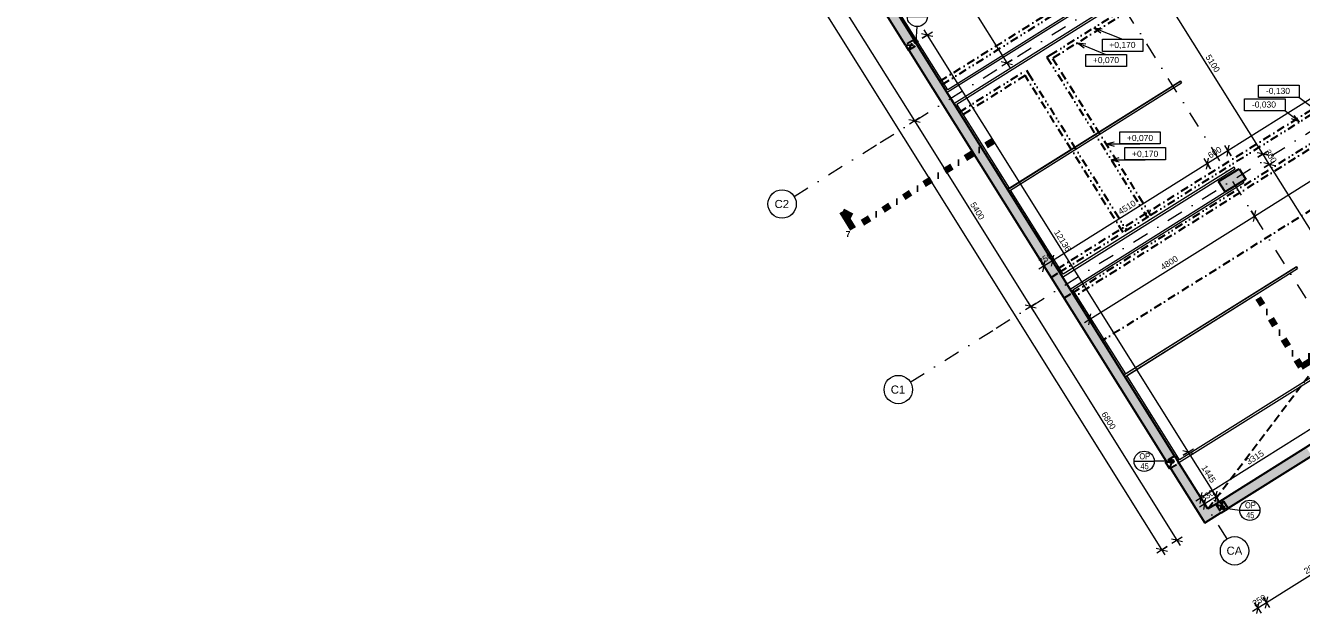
# Model space of a CAD drawing. Header units: millimetres. Extents: x -45523 to 44975, y -3459 to 74573.
# Drawn here: x -42666 to -11187, y 8775 to 23273 of the extents above; entities that cross this region are included whole.
import ezdxf

# ---------------------------------------------------------------- set-up
doc = ezdxf.new("R2010")
doc.units = ezdxf.units.MM
for name, pattern in [('HA_Dash_3mm-S1mm', [300, 200, -100]), ('HA_DashDot_10mm-S3mm', [1000, 400, -300, 0, -300]), ('HA_DashDot_4mm-S1mm', [400, 200, -100, 0, -100]), ('HA_DashDot_6mm-S2mm', [600, 200, -200, 0, -200]), ('HA_DashDotDot_5mm-S1mm', [500, 200, -100, 0, -100, 0, -100])]:
    doc.linetypes.add(name, pattern=pattern)
for name, color, linetype, lineweight in [('A-____-____-DIMS', 9, 'Continuous', 5), ('A-____-____-DIMS-100', 9, 'Continuous', 5), ('A-DETL-____-HDLN', 9, 'HA_Dash_3mm-S1mm', 25), ('A-DETL-____-OTLN', 9, 'Continuous', 25), ('A-FLOR-____-OVHD', 9, 'HA_DashDot_4mm-S1mm', 25), ('A-GENM-____-IDEN', 9, 'Continuous', 9), ('A-GENM-____-MCUT', 9, 'HA_Dash_3mm-S1mm', 25), ('A-GENM-____-OTLN', 9, 'Continuous', 9), ('A-WALL-____-MCUT', 9, 'Continuous', 9), ('A-WALL-____-PATT', 9, 'Continuous', 25), ('C-PRKG-____-OTLN', 9, 'Continuous', 9), ('G-____-____-DIMS', 9, 'Continuous', 5), ('G-____-____-SYMB', 9, 'Continuous', 5), ('S-COLS-____-MCUT', 9, 'Continuous', 25), ('S-COLS-____-OTLN', 9, 'Continuous', 9), ('S-GRID-____-IDEN', 9, 'Continuous', 9), ('S-GRID-____-OTLN', 9, 'Continuous', 5)]:
    doc.layers.add(name, color=color, linetype=linetype, lineweight=lineweight)
doc.styles.add('Arial_1', font='arial.ttf', dxfattribs={"height": 200})
doc.styles.add('Arial_2', font='arial.ttf', dxfattribs={"height": 150})
doc.styles.add('Arial_3', font='arial.ttf', dxfattribs={"width": 0.8, "height": 150})
doc.styles.add('Arial_B_1', font='arialbd.ttf', dxfattribs={"height": 150})
doc.dimstyles.new('Inner_Dimensions', dxfattribs={"dimscale": 304.8, "dimtxt": 153.03891, "dimasz": 0.656168, "dimexe": 0.492126, "dimexo": 0.0625, "dimgap": 0.065617, "dimtad": 1, "dimdec": 0, "dimzin": 0, "dimdsep": 46, "dimtxsty": 'Arial_2', "dimblk1": 'OBLIQUE', "dimblk2": 'OBLIQUE', "dimsah": 1, "dimcen": 0.09, "dimdle": 0.492126, "dimazin": 0, "dimtfac": 1, "dimtdec": 4, "dimtix": 1, "dimtmove": 0, "dimatfit": 3, "dimfxl": 0.492126, "dimfxlon": 1, "dimtvp": 1, "dimtolj": 1, "dimtzin": 0, "dimlwd": 9, "dimlwe": 9, "dimarcsym": 2})
doc.dimstyles.new('Inner_Dimensions_3', dxfattribs={"dimscale": 304.8, "dimtxt": 153.03891, "dimasz": 0.656168, "dimexe": 0.492126, "dimexo": 0.0625, "dimgap": 0.065617, "dimtad": 1, "dimdec": 0, "dimzin": 0, "dimdsep": 46, "dimtxsty": 'Arial_2', "dimblk1": 'OBLIQUE', "dimblk2": 'OBLIQUE', "dimsah": 1, "dimcen": 0.09, "dimdle": 0.492126, "dimazin": 0, "dimtfac": 1, "dimtdec": 4, "dimtix": 1, "dimtmove": 0, "dimatfit": 3, "dimfxl": 0.492126, "dimfxlon": 1, "dimtvp": 1, "dimtolj": 1, "dimtzin": 0, "dimlwd": 9, "dimlwe": 9, "dimarcsym": 2})

# ---------------------------------------------------------------- blocks, each defined once
blk = doc.blocks.new('HA_sCO_Rectangle - 300X600-1468925-1PP_GARAZ')
at = {"layer": 'S-COLS-____-OTLN'}
blk.add_hatch(color=256, dxfattribs=at).paths.add_polyline_path([(150, -300), (150, 300), (-150, 300), (-150, -300)])
at = {"layer": 'S-COLS-____-MCUT'}
for p, q in [((-150, 300), (150, 300)), ((-150, -300), (-150, 300)), ((150, 300), (150, -300)), ((150, -300), (-150, -300))]:
    blk.add_line(p, q, dxfattribs=at)
blk = doc.blocks.new('HA_PA_Perpendicular_SingleStall - Generic-V2-1PP_GARAZ')
at = {"layer": 'C-PRKG-____-OTLN', "lineweight": 5}
for p, q in [((-25, 25), (-25, -5000)), ((2525, 25), (2525, -4485)), ((25, -25), (2475, -25)), ((25, -5000), (25, -25)), ((2475, -25), (2475, -5000)), ((-25, -5000), (25, -5000)), ((2525, -5000), (2475, -5000))]:
    blk.add_line(p, q, dxfattribs=at)
blk = doc.blocks.new('HA_PA_Perpendicular_SingleStall - Generic-1370711-1PP_GARAZ')
at = {"layer": 'C-PRKG-____-OTLN', "lineweight": 5}
for p, q in [((-25, 25), (-25, -5000)), ((2525, 25), (2525, -5000)), ((25, -25), (2475, -25)), ((25, -5000), (25, -25)), ((2475, -25), (2475, -5000)), ((-25, -5000), (25, -5000)), ((2525, -5000), (2475, -5000))]:
    blk.add_line(p, q, dxfattribs=at)
blk = doc.blocks.new('HA_PA_Perpendicular_SingleStall - Generic-V3-1PP_GARAZ')
at = {"layer": 'C-PRKG-____-OTLN', "lineweight": 5}
for p, q in [((-25, 24), (-25, -5000)), ((2525, 25), (2525, -5000)), ((25, -25), (2475, -25)), ((25, -5000), (25, -25)), ((2475, -25), (2475, -5000)), ((-25, -5000), (25, -5000)), ((2525, -5000), (2475, -5000))]:
    blk.add_line(p, q, dxfattribs=at)
blk = doc.blocks.new('HA_GM_Opening_Circle_WallBased - Default-V28-1PP_GARAZ')
at = {"layer": 'A-GENM-____-MCUT'}
for p, q in [((225, 125), (25, 125)), ((25, 125), (25, -126)), ((225, 125), (25, -126)), ((25, 125), (225, -126)), ((225, -126), (225, 125)), ((25, -126), (225, -126))]:
    blk.add_line(p, q, dxfattribs=at)
blk = doc.blocks.new('HA_GM_Opening_Circle_WallBased - Default-2296154-1PP_GARAZ')
at = {"layer": 'A-GENM-____-MCUT'}
for p, q in [((225, 149), (25, 149)), ((25, 149), (25, -126)), ((225, 149), (25, -126)), ((25, 149), (225, -126)), ((225, -126), (225, 149)), ((25, -126), (225, -126))]:
    blk.add_line(p, q, dxfattribs=at)
blk = doc.blocks.new('HA_GM_Opening_Circle_WallBased - Default-2284698-1PP_GARAZ')
at = {"layer": 'A-GENM-____-MCUT'}
for p, q in [((200, 128), (50, 128)), ((50, 128), (50, -125)), ((200, 128), (50, -125)), ((50, 128), (200, -125)), ((200, -125), (200, 128)), ((50, -125), (200, -125))]:
    blk.add_line(p, q, dxfattribs=at)
blk = doc.blocks.new('HA_PA_Perpendicular_SingleStall - Generic-1371193-1PP_GARAZ')
at = {"layer": 'A-FLOR-____-OVHD'}
blk.add_line((3475, 5000), (3525, 5000), dxfattribs=at)
at = {"layer": 'C-PRKG-____-OTLN', "lineweight": 5}
for p, q in [((-25, 5000), (-25, 4910)), ((25, 5000), (-25, 5000)), ((25, 25), (25, 5000)), ((3475, 5000), (3475, 25)), ((3525, 5000), (3525, -25)), ((3475, 25), (25, 25))]:
    blk.add_line(p, q, dxfattribs=at)
blk = doc.blocks.new('Grid - Radius 3_5mm-353793-1PP_GARAZ')
at = {"layer": 'S-GRID-____-IDEN'}
blk.add_circle((0, 0), 3.5, dxfattribs=at)
blk = doc.blocks.new('DIMBLOCK1-1PP_GARAZ')
at = {"layer": 'A-____-____-DIMS-100', "lineweight": 9}
for p, q in [((-17867, 16342), (-18005, 16374)), ((-17740, 16422), (-17994, 16263)), ((-17947, 16469), (-14178, 10452)), ((-17867, 16342), (-17740, 16422)), ((-17867, 16342), (-17729, 16311)), ((-14258, 10579), (-14395, 10611)), ((-14130, 10659), (-14385, 10500)), ((-14258, 10579), (-14130, 10659)), ((-14258, 10579), (-14120, 10548))]:
    blk.add_line(p, q, dxfattribs=at)
at = {"layer": 'A-____-____-DIMS-100', "color": 0, "lineweight": 9, "insert": (-16003, 13770), "char_height": 150, "width": 553.77, "attachment_point": 1, "rotation": 302.0612, "line_spacing_factor": 0.941778, "style": 'Arial_2'}
blk.add_mtext('6800', dxfattribs=at)
blk = doc.blocks.new('_Oblique')
at = {"color": 0, "linetype": 'ByBlock', "lineweight": -2}
blk.add_line((-0.5, -0.5), (0.5, 0.5), dxfattribs=at)
blk = doc.blocks.new('DIMBLOCK2-1PP_GARAZ')
at = {"layer": 'A-____-____-DIMS-100', "lineweight": 9}
for p, q in [((-12131, 9173), (-11972, 8919)), ((-12052, 9046), (-12131, 9173)), ((-12052, 9046), (-12020, 9184)), ((-12391, 8833), (-12052, 9046)), ((-12343, 9040), (-12184, 8786)), ((-12263, 8913), (-12343, 9040)), ((-12263, 8913), (-12295, 8775)), ((-12263, 8913), (-12232, 9051)), ((-12052, 9046), (-12083, 8908))]:
    blk.add_line(p, q, dxfattribs=at)
at = {"layer": 'A-____-____-DIMS-100', "color": 0, "lineweight": 9, "insert": (-12418, 9070), "char_height": 150, "width": 415.32, "attachment_point": 1, "rotation": 32.0612, "line_spacing_factor": 0.941778, "style": 'Arial_2'}
blk.add_mtext('250', dxfattribs=at)
blk = doc.blocks.new('DIMBLOCK3-1PP_GARAZ')
at = {"layer": 'A-____-____-DIMS-100', "lineweight": 9}
for p, q in [((-9624, 10567), (-9592, 10704)), ((-12052, 9046), (-9624, 10567)), ((-9703, 10694), (-9544, 10439)), ((-9624, 10567), (-9703, 10694)), ((-9624, 10567), (-9655, 10429)), ((-12131, 9173), (-11972, 8919)), ((-12052, 9046), (-12131, 9173)), ((-12052, 9046), (-12020, 9184)), ((-12052, 9046), (-12083, 8908))]:
    blk.add_line(p, q, dxfattribs=at)
at = {"layer": 'A-____-____-DIMS-100', "color": 0, "lineweight": 9, "insert": (-11147, 9866), "char_height": 150, "width": 553.77, "attachment_point": 1, "rotation": 32.0612, "line_spacing_factor": 0.941778, "style": 'Arial_2'}
blk.add_mtext('2865', dxfattribs=at)
blk = doc.blocks.new('DIMBLOCK15-1PP_GARAZ')
at = {"layer": 'A-____-____-DIMS-100', "lineweight": 9}
for p, q in [((-20426, 25495), (-20564, 25526)), ((-20299, 25574), (-20554, 25415)), ((-20426, 25495), (-20299, 25574)), ((-20426, 25495), (-18375, 22219)), ((-20426, 25495), (-20289, 25463)), ((-18454, 22346), (-18592, 22378)), ((-18327, 22426), (-18582, 22267)), ((-18454, 22346), (-18327, 22426)), ((-18454, 22346), (-18317, 22315))]:
    blk.add_line(p, q, dxfattribs=at)
at = {"layer": 'A-____-____-DIMS-100', "color": 0, "lineweight": 9, "insert": (-19381, 24230), "char_height": 150, "width": 553.77, "attachment_point": 1, "rotation": 302.0612, "line_spacing_factor": 0.941778, "style": 'Arial_2'}
blk.add_mtext('3715', dxfattribs=at)
blk = doc.blocks.new('DIMBLOCK18-1PP_GARAZ')
at = {"layer": 'A-____-____-DIMS-100', "lineweight": 9}
for p, q in [((-16540, 15949), (-12345, 18576)), ((-12425, 18703), (-12266, 18449)), ((-12345, 18576), (-12425, 18703)), ((-12345, 18576), (-12377, 18438)), ((-12345, 18576), (-12314, 18714)), ((-16493, 16155), (-16334, 15901)), ((-16413, 16028), (-16493, 16155)), ((-16413, 16028), (-16382, 16166)), ((-16413, 16028), (-16445, 15890))]:
    blk.add_line(p, q, dxfattribs=at)
at = {"layer": 'A-____-____-DIMS-100', "color": 0, "lineweight": 9, "insert": (-14689, 17362), "char_height": 150, "width": 553.77, "attachment_point": 1, "rotation": 32.0612, "line_spacing_factor": 0.941778, "style": 'Arial_2'}
blk.add_mtext('4800', dxfattribs=at)
blk = doc.blocks.new('DIMBLOCK19-1PP_GARAZ')
at = {"layer": 'A-____-____-DIMS-100', "lineweight": 9}
for p, q in [((-12345, 18576), (-6540, 22212)), ((-6620, 22339), (-6461, 22085)), ((-6540, 22212), (-6620, 22339)), ((-6540, 22212), (-6572, 22074)), ((-6540, 22212), (-6508, 22350)), ((-12425, 18703), (-12266, 18449)), ((-12345, 18576), (-12425, 18703)), ((-12345, 18576), (-12377, 18438)), ((-12345, 18576), (-12314, 18714))]:
    blk.add_line(p, q, dxfattribs=at)
at = {"layer": 'A-____-____-DIMS-100', "color": 0, "lineweight": 9, "insert": (-9752, 20454), "char_height": 150, "width": 553.77, "attachment_point": 1, "rotation": 32.0612, "line_spacing_factor": 0.941778, "style": 'Arial_2'}
blk.add_mtext('6850', dxfattribs=at)
blk = doc.blocks.new('DIMBLOCK88-1PP_GARAZ')
at = {"layer": 'A-____-____-DIMS-100', "lineweight": 9}
for p, q in [((-25033, 27783), (-25171, 27815)), ((-24906, 27863), (-25160, 27704)), ((-25033, 27783), (-24906, 27863)), ((-25033, 27783), (-20734, 20919)), ((-25033, 27783), (-24896, 27752)), ((-20734, 20919), (-20872, 20950)), ((-20607, 20998), (-20861, 20839)), ((-20734, 20919), (-20607, 20998)), ((-20734, 20919), (-20596, 20887))]:
    blk.add_line(p, q, dxfattribs=at)
at = {"layer": 'A-____-____-DIMS-100', "color": 0, "lineweight": 9, "insert": (-22824, 24660), "char_height": 150, "width": 553.77, "attachment_point": 1, "rotation": 302.0612, "line_spacing_factor": 0.941778, "style": 'Arial_2'}
blk.add_mtext('8100', dxfattribs=at)
blk = doc.blocks.new('DIMBLOCK89-1PP_GARAZ')
at = {"layer": 'A-____-____-DIMS-100', "lineweight": 9}
for p, q in [((-20734, 20919), (-20872, 20950)), ((-20607, 20998), (-20861, 20839)), ((-20734, 20919), (-20607, 20998)), ((-20734, 20919), (-17788, 16215)), ((-20734, 20919), (-20596, 20887)), ((-17867, 16342), (-18005, 16374)), ((-17740, 16422), (-17994, 16263)), ((-17867, 16342), (-17740, 16422)), ((-17867, 16342), (-17729, 16311))]:
    blk.add_line(p, q, dxfattribs=at)
at = {"layer": 'A-____-____-DIMS-100', "color": 0, "lineweight": 9, "insert": (-19241, 18940), "char_height": 150, "width": 553.77, "attachment_point": 1, "rotation": 302.0612, "line_spacing_factor": 0.941778, "style": 'Arial_2'}
blk.add_mtext('5400', dxfattribs=at)
blk = doc.blocks.new('DIMBLOCK200-1PP_GARAZ')
at = {"layer": 'A-____-____-DIMS-100', "lineweight": 9}
for p, q in [((-11980, 19852), (-12118, 19884)), ((-12107, 19773), (-11853, 19932)), ((-11980, 19852), (-12107, 19773)), ((-8583, 14429), (-11980, 19852)), ((-11980, 19852), (-11842, 19821)), ((-8710, 14349), (-8456, 14508)), ((-8583, 14429), (-8721, 14460)), ((-8583, 14429), (-8710, 14349)), ((-8583, 14429), (-8445, 14397))]:
    blk.add_line(p, q, dxfattribs=at)
at = {"layer": 'A-____-____-DIMS-100', "color": 0, "lineweight": 9, "insert": (-10222, 17450), "char_height": 150, "width": 553.77, "attachment_point": 1, "rotation": 302.0612, "line_spacing_factor": 0.941778, "style": 'Arial_2'}
blk.add_mtext('6400', dxfattribs=at)
blk = doc.blocks.new('DIMBLOCK201-1PP_GARAZ')
at = {"layer": 'A-____-____-DIMS-100', "lineweight": 9}
for p, q in [((-12267, 20027), (-12012, 20186)), ((-12140, 20107), (-12277, 20138)), ((-12140, 20107), (-12267, 20027)), ((-11980, 19852), (-12140, 20107)), ((-12140, 20107), (-12002, 20075)), ((-11980, 19852), (-12118, 19884)), ((-12107, 19773), (-11853, 19932)), ((-11980, 19852), (-12107, 19773)), ((-11980, 19852), (-11842, 19821))]:
    blk.add_line(p, q, dxfattribs=at)
at = {"layer": 'A-____-____-DIMS-100', "color": 0, "lineweight": 9, "insert": (-11970, 20240), "char_height": 150, "width": 415.32, "attachment_point": 1, "rotation": 302.0612, "line_spacing_factor": 0.941778, "style": 'Arial_2'}
blk.add_mtext('300', dxfattribs=at)
blk = doc.blocks.new('DIMBLOCK202-1PP_GARAZ')
at = {"layer": 'A-____-____-DIMS-100', "lineweight": 9}
for p, q in [((-14847, 24429), (-14985, 24461)), ((-14974, 24349), (-14720, 24509)), ((-14847, 24429), (-14974, 24349)), ((-12140, 20107), (-14847, 24429)), ((-14847, 24429), (-14709, 24397)), ((-12267, 20027), (-12012, 20186)), ((-12140, 20107), (-12277, 20138)), ((-12140, 20107), (-12267, 20027)), ((-12140, 20107), (-12002, 20075))]:
    blk.add_line(p, q, dxfattribs=at)
at = {"layer": 'A-____-____-DIMS-100', "color": 0, "lineweight": 9, "insert": (-13434, 22577), "char_height": 150, "width": 553.77, "attachment_point": 1, "rotation": 302.0612, "line_spacing_factor": 0.941778, "style": 'Arial_2'}
blk.add_mtext('5100', dxfattribs=at)
blk = doc.blocks.new('DIMBLOCK225-1PP_GARAZ')
at = {"layer": 'A-____-____-DIMS-100', "lineweight": 9}
for p, q in [((-7788, 23451), (-13000, 20186)), ((-7708, 23324), (-7868, 23578)), ((-7788, 23451), (-7820, 23313)), ((-7788, 23451), (-7756, 23589)), ((-7788, 23451), (-7708, 23324)), ((-12920, 20059), (-13080, 20314)), ((-13000, 20186), (-13032, 20049)), ((-13000, 20186), (-12968, 20324)), ((-13000, 20186), (-12920, 20059))]:
    blk.add_line(p, q, dxfattribs=at)
at = {"layer": 'A-____-____-DIMS-100', "color": 0, "lineweight": 9, "insert": (-10704, 21878), "char_height": 150, "width": 553.77, "attachment_point": 1, "rotation": 32.0612, "line_spacing_factor": 0.941778, "style": 'Arial_2'}
blk.add_mtext('6150', dxfattribs=at)
blk = doc.blocks.new('DIMBLOCK226-1PP_GARAZ')
at = {"layer": 'A-____-____-DIMS-100', "lineweight": 9}
for p, q in [((-13000, 20186), (-13508, 19868)), ((-12920, 20059), (-13080, 20314)), ((-13000, 20186), (-13032, 20049)), ((-13000, 20186), (-12968, 20324)), ((-13000, 20186), (-12920, 20059)), ((-13429, 19741), (-13588, 19995)), ((-13508, 19868), (-13540, 19730)), ((-13508, 19868), (-13477, 20006)), ((-13508, 19868), (-13429, 19741))]:
    blk.add_line(p, q, dxfattribs=at)
at = {"layer": 'A-____-____-DIMS-100', "color": 0, "lineweight": 9, "insert": (-13515, 20117), "char_height": 150, "width": 415.32, "attachment_point": 1, "rotation": 32.0612, "line_spacing_factor": 0.941778, "style": 'Arial_2'}
blk.add_mtext('600', dxfattribs=at)
blk = doc.blocks.new('DIMBLOCK227-1PP_GARAZ')
at = {"layer": 'A-____-____-DIMS-100', "lineweight": 9}
for p, q in [((-13508, 19868), (-17331, 17474)), ((-13429, 19741), (-13588, 19995)), ((-13508, 19868), (-13540, 19730)), ((-13508, 19868), (-13477, 20006)), ((-13508, 19868), (-13429, 19741)), ((-17251, 17347), (-17410, 17601)), ((-17331, 17474), (-17362, 17336)), ((-17331, 17474), (-17299, 17612)), ((-17331, 17474), (-17251, 17347))]:
    blk.add_line(p, q, dxfattribs=at)
at = {"layer": 'A-____-____-DIMS-100', "color": 0, "lineweight": 9, "insert": (-15729, 18730), "char_height": 150, "width": 553.77, "attachment_point": 1, "rotation": 32.0612, "line_spacing_factor": 0.941778, "style": 'Arial_2'}
blk.add_mtext('4510', dxfattribs=at)
blk = doc.blocks.new('DIMBLOCK228-1PP_GARAZ')
at = {"layer": 'A-____-____-DIMS-100', "lineweight": 9}
for p, q in [((-17331, 17474), (-17670, 17262)), ((-17463, 17214), (-17622, 17468)), ((-17542, 17341), (-17574, 17203)), ((-17542, 17341), (-17511, 17479)), ((-17542, 17341), (-17463, 17214)), ((-17251, 17347), (-17410, 17601)), ((-17331, 17474), (-17362, 17336)), ((-17331, 17474), (-17299, 17612)), ((-17331, 17474), (-17251, 17347))]:
    blk.add_line(p, q, dxfattribs=at)
at = {"layer": 'A-____-____-DIMS-100', "color": 0, "lineweight": 9, "insert": (-17697, 17498), "char_height": 150, "width": 415.32, "attachment_point": 1, "rotation": 32.0612, "line_spacing_factor": 0.941778, "style": 'Arial_2'}
blk.add_mtext('250', dxfattribs=at)
blk = doc.blocks.new('Section - Detail Number-933961-1PP_GARAZ')
at = {"layer": 'G-____-____-SYMB', "lineweight": 100}
for p, q in [((0, 5), (1.25, 2.83)), ((0, 0), (0, 5))]:
    blk.add_line(p, q, dxfattribs=at)
blk = doc.blocks.new('DIMBLOCK456-1PP_GARAZ')
at = {"layer": 'A-____-____-DIMS-100', "lineweight": 9}
for p, q in [((-10857, 13383), (-13793, 11544)), ((-10777, 13256), (-10936, 13510)), ((-10857, 13383), (-10888, 13245)), ((-10857, 13383), (-10825, 13521)), ((-10857, 13383), (-10777, 13256)), ((-13587, 11496), (-13746, 11751)), ((-13666, 11624), (-13635, 11761)), ((-13666, 11624), (-13698, 11486)), ((-13666, 11624), (-13587, 11496))]:
    blk.add_line(p, q, dxfattribs=at)
at = {"layer": 'A-____-____-DIMS-100', "color": 0, "lineweight": 9, "insert": (-12571, 12563), "char_height": 150, "width": 553.77, "attachment_point": 1, "rotation": 32.0612, "line_spacing_factor": 0.941778, "style": 'Arial_2'}
blk.add_mtext('3315', dxfattribs=at)
blk = doc.blocks.new('HA_TAG_GM_Products - Generic-588599-1PP_GARAZ')
at = {"layer": 'A-GENM-____-IDEN'}
blk.add_line((-2.5, 0), (2.5, 0), dxfattribs=at)
blk.add_circle((0, 0), 2.5, dxfattribs=at)
blk = doc.blocks.new('DIMBLOCK494-1PP_GARAZ')
at = {"layer": 'A-____-____-DIMS-100', "lineweight": 9}
for p, q in [((-20420, 23039), (-20558, 23071)), ((-20547, 22960), (-20293, 23119)), ((-20420, 23039), (-20547, 22960)), ((-20500, 23166), (-13978, 12755)), ((-20420, 23039), (-20282, 23008)), ((-13978, 12755), (-14116, 12786)), ((-14105, 12675), (-13851, 12834)), ((-13978, 12755), (-14105, 12675)), ((-13978, 12755), (-13840, 12723))]:
    blk.add_line(p, q, dxfattribs=at)
at = {"layer": 'A-____-____-DIMS-100', "color": 0, "lineweight": 9, "insert": (-17170, 18255), "char_height": 150, "width": 692.21, "attachment_point": 1, "rotation": 302.0612, "line_spacing_factor": 0.941778, "style": 'Arial_2'}
blk.add_mtext('12136', dxfattribs=at)
blk = doc.blocks.new('DIMBLOCK495-1PP_GARAZ')
at = {"layer": 'A-____-____-DIMS-100', "lineweight": 9}
for p, q in [((-13978, 12755), (-14116, 12786)), ((-14105, 12675), (-13851, 12834)), ((-13978, 12755), (-14105, 12675)), ((-13978, 12755), (-13131, 11403)), ((-13978, 12755), (-13840, 12723)), ((-13211, 11530), (-13349, 11562)), ((-13084, 11610), (-13338, 11450)), ((-13211, 11530), (-13084, 11610)), ((-13211, 11530), (-13073, 11498))]:
    blk.add_line(p, q, dxfattribs=at)
at = {"layer": 'A-____-____-DIMS-100', "color": 0, "lineweight": 9, "insert": (-13535, 12452), "char_height": 150, "width": 553.77, "attachment_point": 1, "rotation": 302.0612, "line_spacing_factor": 0.941778, "style": 'Arial_2'}
blk.add_mtext('1445', dxfattribs=at)
blk = doc.blocks.new('DIMBLOCK496-1PP_GARAZ')
at = {"layer": 'A-____-____-DIMS-100', "lineweight": 9}
for p, q in [((-13169, 11734), (-13703, 11399)), ((-13216, 11527), (-13376, 11781)), ((-13296, 11654), (-13328, 11516)), ((-13296, 11654), (-13264, 11792)), ((-13296, 11654), (-13216, 11527)), ((-13496, 11352), (-13655, 11606)), ((-13576, 11479), (-13607, 11341)), ((-13576, 11479), (-13544, 11617)), ((-13576, 11479), (-13496, 11352))]:
    blk.add_line(p, q, dxfattribs=at)
at = {"layer": 'A-____-____-DIMS-100', "color": 0, "lineweight": 9, "insert": (-13697, 11657), "char_height": 150, "width": 415.32, "attachment_point": 1, "rotation": 32.0612, "line_spacing_factor": 0.941778, "style": 'Arial_2'}
blk.add_mtext('330', dxfattribs=at)
blk = doc.blocks.new('Spot Elevations - Generic-448778-1PP_GARAZ')
at = {"layer": 'G-____-____-DIMS', "lineweight": 9}
for p, q in [((-5, 0), (-5, 3)), ((-5, 3), (5, 3)), ((5, 0), (-5, 0)), ((5, 3), (5, 0))]:
    blk.add_line(p, q, dxfattribs=at)
blk = doc.blocks.new('DIMBLOCK542-1PP_GARAZ')
at = {"layer": 'A-____-____-DIMS-100', "lineweight": 9}
for p, q in [((-42528, 54885), (-42666, 54917)), ((-42401, 54965), (-42655, 54806)), ((-14551, 10219), (-42607, 55012)), ((-42528, 54885), (-42401, 54965)), ((-42528, 54885), (-42390, 54854)), ((-14503, 10425), (-14757, 10266)), ((-14630, 10346), (-14503, 10425)), ((-14630, 10346), (-14768, 10378)), ((-14630, 10346), (-14492, 10314))]:
    blk.add_line(p, q, dxfattribs=at)
at = {"layer": 'A-____-____-DIMS-100', "color": 0, "lineweight": 9, "insert": (-28550, 32974), "char_height": 150, "width": 692.21, "attachment_point": 1, "rotation": 302.0612, "line_spacing_factor": 0.941778, "style": 'Arial_2'}
blk.add_mtext('52555', dxfattribs=at)

msp = doc.modelspace()

# ---------------------------------------------------------------- hatches: boundary and pattern name
at = {"layer": 'A-GENM-____-IDEN'}
h = msp.add_hatch(color=256, dxfattribs=at)
edge = h.paths.add_edge_path()
edge.add_arc((-20696.4, 22871.5), 50, 0, 360)
h = msp.add_hatch(color=256, dxfattribs=at)
edge = h.paths.add_edge_path()
edge.add_arc((-14379.2, 12527.6), 50, 0, 360)
h = msp.add_hatch(color=256, dxfattribs=at)
edge = h.paths.add_edge_path()
edge.add_arc((-13129.2, 11381.9), 50, 0, 360)
at = {"layer": 'A-WALL-____-PATT', "lineweight": 9}
h = msp.add_hatch(color=256, dxfattribs=at)
h.paths.add_polyline_path([(-13707.7, 11218.8), (-13495.8, 11351.5), (-14209.8, 12491.3), (-14421.6, 12358.6), (-14023.3, 11722.7)])
h.paths.add_polyline_path([(-14527.8, 12528.1), (-14316.1, 12661.1), (-20665, 22797.3), (-20876.9, 22664.6), (-14548.3, 12560.9)])
h.paths.add_polyline_path([(-20956.5, 22791.7), (-20744.6, 22924.4), (-21943.9, 24839.1), (-22155.8, 24706.4), (-20959.1, 22795.9)])
h = msp.add_hatch(color=256, dxfattribs=at)
h.paths.add_polyline_path([(-13575, 11006.9), (-13168.2, 11261.7), (-13300.9, 11473.6), (-13707.7, 11218.8)])
h.paths.add_polyline_path([(-12998.7, 11367.9), (-10935.1, 12660.4), (-11067.8, 12872.3), (-13131.4, 11579.7), (-13111.5, 11547.9)])

# ---------------------------------------------------------------- linework, layer by layer
at = {"layer": 'A-DETL-____-HDLN'}
msp.add_line((-13490.3, 11361.6), (-2498.2, 25856.6), dxfattribs=at)
at = {"layer": 'A-DETL-____-OTLN', "linetype": 'HA_DashDotDot_5mm-S1mm'}
for p, q in [((-20051.5, 21817.9), (-15339.5, 24769.3)), ((-17381, 22546.6), (-14914.8, 24091.3)), ((-14907.4, 18597.3), (-7729.2, 23093.4)), ((-17465.8, 22493.5), (-17381, 22546.6)), ((-17465.8, 22493.5), (-14992.1, 18544.2)), ((-16834.7, 16682.1), (-7326, 22638)), ((-19626.8, 21139.9), (-17974.3, 22175)), ((-17974.3, 22175), (-17921.2, 22090.2)), ((-17921.2, 22090.2), (-15500.6, 18225.7)), ((-15543, 18199.2), (-14949.7, 18570.8)), ((-17153.2, 17190.6), (-15585.4, 18172.6)), ((-17365.1, 17057.9), (-17153.2, 17190.6)), ((-17046.6, 16549.4), (-16834.7, 16682.1))]:
    msp.add_line(p, q, dxfattribs=at)
at = {"layer": 'A-FLOR-____-OVHD'}
for p, q in [((-20104.6, 21902.6), (-15307.8, 24907.1)), ((-14777, 24059.6), (-17327.9, 22461.8)), ((-17206.3, 17275.4), (-7782.3, 23178.1)), ((-6594.9, 22977.9), (-16781.6, 16597.4)), ((-17327.9, 22461.8), (-14907.4, 18597.3)), ((-4816.9, 22569.4), (-16096.9, 15504.1)), ((-18005.9, 22037.2), (-19573.8, 21055.1)), ((-15585.4, 18172.6), (-18005.9, 22037.2))]:
    msp.add_line(p, q, dxfattribs=at)
at = {"layer": 'A-GENM-____-IDEN'}
for p, q in [((-20696.4, 22871.5), (-20665.1, 23246.8)), ((-14379.2, 12527.6), (-14817.4, 12527.6)), ((-13129.2, 11381.9), (-12710.9, 11319.7))]:
    msp.add_line(p, q, dxfattribs=at)
for centre in [(-20696.4, 22871.5), (-14379.2, 12527.6), (-13129.2, 11381.9)]:
    msp.add_circle(centre, 50, dxfattribs=at)
at = {"layer": 'A-WALL-____-MCUT', "lineweight": 25}
for p, q in [((-20956.5, 22791.7), (-26336, 31380.3)), ((-20744.6, 22924.4), (-21811.2, 24627.3)), ((-14315.9, 12660.8), (-20665, 22797.3)), ((-20876.9, 22664.6), (-14527.8, 12528.1)), ((-10855.9, 13005), (-13131.4, 11579.7)), ((-12998.7, 11367.9), (-10935.1, 12660.4)), ((-14421.6, 12358.6), (-13575, 11006.9)), ((-13495.8, 11351.5), (-14209.8, 12491.3)), ((-13300.9, 11473.6), (-13495.8, 11351.5)), ((-13575, 11006.9), (-13168.2, 11261.7))]:
    msp.add_line(p, q, dxfattribs=at)
at = {"layer": 'G-____-____-DIMS', "lineweight": 9}
for p, q in [((-16305.6, 23220.1), (-16100.2, 23194.3)), ((-16305.6, 23220.1), (-16140.7, 23095)), ((-16305.6, 23220.1), (-15604.4, 22934.2)), ((-16711.6, 22847.9), (-16506.1, 22822)), ((-16711.6, 22847.9), (-16546.6, 22722.7)), ((-16711.6, 22847.9), (-16010.3, 22562)), ((-15604.4, 22934.2), (-15598.7, 22934.2)), ((-16010.3, 22562), (-16004.6, 22562)), ((-11254.1, 21501.5), (-11745.9, 21501.5)), ((-10891.8, 21230.5), (-11254.1, 21501.5)), ((-11600.8, 21166.4), (-12092.6, 21166.4)), ((-11238.4, 20895.4), (-11600.8, 21166.4)), ((-11238.4, 20895.4), (-11430.7, 20972.2)), ((-11238.4, 20895.4), (-11366.5, 21058.1)), ((-16007.5, 20353.7), (-15807.5, 20407.3)), ((-16007.5, 20353.7), (-15807.5, 20300.1)), ((-16007.5, 20353.7), (-15171.2, 20353.7)), ((-15880.3, 19962.3), (-15680.3, 20015.9)), ((-15880.3, 19962.3), (-15680.3, 19908.7)), ((-15880.3, 19962.3), (-15044, 19962.3))]:
    msp.add_line(p, q, dxfattribs=at)
at = {"layer": 'G-____-____-SYMB', "linetype": 'HA_DashDot_6mm-S2mm', "lineweight": 100}
for p, q in [((-18796.5, 20424.2), (-22247.7, 18262.5)), ((-11194.9, 14857.4), (-12352.4, 16705.4))]:
    msp.add_line(p, q, dxfattribs=at)
at = {"layer": 'S-GRID-____-OTLN', "linetype": 'HA_DashDot_10mm-S3mm', "lineweight": 9}
for p, q in [((-10543.2, 15698.9), (-29565.3, 46068.3)), ((-14350.5, 12734.9), (-33633.2, 43520.4)), ((-21584.5, 20385.7), (-2156.3, 32554.7)), ((-18718, 15809.3), (-71.5, 27488.7)), ((-23703.2, 19058.6), (-21584.5, 20385.7)), ((-20836.7, 14482.2), (-18718, 15809.3)), ((-13023.5, 10616.2), (-14350.5, 12734.9))]:
    msp.add_line(p, q, dxfattribs=at)

# ---------------------------------------------------------------- block references
at = {"layer": 'A-GENM-____-IDEN', "xscale": 99.99999999999993, "yscale": 99.99999999999993, "zscale": 99.99999999999993}
for p in [(-20665.1, 23496.8), (-15067.4, 12527.6), (-12460.9, 11319.7)]:
    msp.add_blockref('HA_TAG_GM_Products - Generic-588599-1PP_GARAZ', p, dxfattribs=at)
at = {"layer": 'A-GENM-____-OTLN', "rotation": 122.0612494774558}
msp.add_blockref('HA_GM_Opening_Circle_WallBased - Default-2284698-1PP_GARAZ', (-20744.4, 22688.6), dxfattribs=at)
at = {"layer": 'A-GENM-____-OTLN', "linetype": 'HA_Dash_3mm-S1mm', "lineweight": 25}
for name, p, rotation in [('HA_GM_Opening_Circle_WallBased - Default-2296154-1PP_GARAZ', (-14302.4, 12403.8), 122.0612494774558), ('HA_GM_Opening_Circle_WallBased - Default-V28-1PP_GARAZ', (-13255.7, 11354.4), 32.0612494774559)]:
    msp.add_blockref(name, p, dxfattribs=dict(at, rotation=rotation))
at = {"layer": 'C-PRKG-____-OTLN'}
for name, p, rotation in [('HA_PA_Perpendicular_SingleStall - Generic-1371193-1PP_GARAZ', (-21776.7, 24619.3), 302.0612494774556), ('HA_PA_Perpendicular_SingleStall - Generic-V2-1PP_GARAZ', (-18398, 19225.1), 122.0612494774558), ('HA_PA_Perpendicular_SingleStall - Generic-1370711-1PP_GARAZ', (-17071, 17106.4), 122.0612494774558), ('HA_PA_Perpendicular_SingleStall - Generic-V2-1PP_GARAZ', (-15531.6, 14648.7), 122.0612494774558), ('HA_PA_Perpendicular_SingleStall - Generic-V3-1PP_GARAZ', (-14204.5, 12530), 122.0612494774558)]:
    msp.add_blockref(name, p, dxfattribs=dict(at, rotation=rotation))
at = {"layer": 'G-____-____-DIMS', "lineweight": 9, "xscale": 99.99999999999993, "yscale": 99.99999999999993, "zscale": 99.99999999999993, "rotation": 180}
msp.add_blockref('Spot Elevations - Generic-448778-1PP_GARAZ', (-16004.6, 22562), dxfattribs=at)
at = {"layer": 'G-____-____-DIMS', "lineweight": 9, "xscale": 99.99999999999993, "yscale": 99.99999999999993, "zscale": 99.99999999999993}
for p in [(-11745.9, 21501.5), (-15171.2, 20353.7)]:
    msp.add_blockref('Spot Elevations - Generic-448778-1PP_GARAZ', p, dxfattribs=at)
at = {"layer": 'G-____-____-SYMB', "lineweight": 100, "xscale": 99.99999999999993, "yscale": 99.99999999999993, "zscale": 99.99999999999993, "rotation": 32.06124947745545}
msp.add_blockref('Section - Detail Number-933961-1PP_GARAZ', (-22247.7, 18262.5), dxfattribs=at)
at = {"layer": 'G-____-____-SYMB', "lineweight": 100, "extrusion": (0, 0, -1), "xscale": 99.99999999999993, "yscale": 99.99999999999993, "zscale": 99.99999999999993, "rotation": 57.93875052254428}
msp.add_blockref('Section - Detail Number-933961-1PP_GARAZ', (11194.9, 14857.4), dxfattribs=at)
at = {"layer": 'S-COLS-____-OTLN', "rotation": 302.061249477455}
msp.add_blockref('HA_sCO_Rectangle - 300X600-1468925-1PP_GARAZ', (-12896.3, 19455.7), dxfattribs=at)
at = {"layer": 'S-GRID-____-IDEN', "xscale": 99.99999999999993, "yscale": 99.99999999999993, "zscale": 99.99999999999993}
for p, rotation in [((-23999.8, 18872.8), 302.0612494774553), ((-21133.3, 14296.5), 302.0612494774553), ((-12837.7, 10319.6), 32.06124947745562)]:
    msp.add_blockref('Grid - Radius 3_5mm-353793-1PP_GARAZ', p, dxfattribs=dict(at, rotation=rotation))

# ---------------------------------------------------------------- texts
at = {"layer": 'A-GENM-____-IDEN', "lineweight": 5, "char_height": 150, "attachment_point": 1, "style": 'Arial_3'}
for s, insert, width in [('OP', (-15185.4, 12727.8), 295.021), ('45', (-15159, 12482.3), 230.886), ('OP', (-12578.9, 11520), 295.021), ('45', (-12552.5, 11274.5), 230.886)]:
    msp.add_mtext(s, dxfattribs=dict(at, insert=insert, width=width))
at = {"layer": 'G-____-____-SYMB', "insert": (-22430.2, 18208), "char_height": 150, "width": 144.304, "attachment_point": 1, "style": 'Arial_B_1'}
msp.add_mtext('\\fArial|b1|i0|c0|p34|;7', dxfattribs=at)
at = {"layer": 'S-GRID-____-IDEN', "lineweight": 5, "char_height": 200, "attachment_point": 1, "style": 'Arial_1'}
for s, insert, width in [('C2', (-24185.5, 18972.3), 440.928), ('C1', (-21319, 14395.9), 440.928), ('CA', (-13035.1, 10423.4), 481.012)]:
    msp.add_mtext(s, dxfattribs=dict(at, insert=insert, width=width))

# ---------------------------------------------------------------- dimensions: what is measured, and where the dimension line sits
at = {"layer": 'A-____-____-DIMS', "lineweight": 9}
for base, p1, p2, angle, dimstyle, override, picture, middle in [((-20733.7, 20918.6), (-24906.2, 27862.8), (-20606.6, 20998.2), 302.06125, 'Inner_Dimensions', {"dimpost": '<>', "dimfxl": 8100.000018}, 'DIMBLOCK88-1PP_GARAZ', (-22801.7, 24402.2)), ((-18454.4, 22346.2), (-20299.3, 25574.3), (-18327.3, 22425.9), 302.06125, 'Inner_Dimensions', {"dimpost": '<>', "dimfxl": 3715}, 'DIMBLOCK15-1PP_GARAZ', (-19358.5, 23971.7)), ((-14846.8, 24428.9), (-12266.7, 20027.1), (-14973.9, 24349.3), 302.06125, 'Inner_Dimensions', {"dimpost": '<>', "dimfxl": 5100.000012}, 'DIMBLOCK202-1PP_GARAZ', (-13411.3, 22319.1)), ((-13000, 20186.4), (-7708.4, 23323.8), (-12920.4, 20059.3), 32.06125, 'Inner_Dimensions', {"dimpost": '<>', "dimfxl": 6150}, 'DIMBLOCK225-1PP_GARAZ', (-10445.3, 21900.5)), ((-13978, 12754.5), (-20547.1, 22959.7), (-14105.1, 12674.9), 302.06125, 'Inner_Dimensions_3', {"dimpost": '<>', "dimfxl": 12135.722285}, 'DIMBLOCK494-1PP_GARAZ', (-17117.1, 17948.2)), ((-6540.1, 22212.3), (-12425, 18703.2), (-6619.7, 22339.4), 32.06125, 'Inner_Dimensions', {"dimpost": '<>', "dimfxl": 6850}, 'DIMBLOCK19-1PP_GARAZ', (-9494, 20476)), ((-17867.2, 16342.2), (-20606.6, 20998.2), (-17740.1, 16421.8), 302.06125, 'Inner_Dimensions', {"dimpost": '<>', "dimfxl": 5400.000012}, 'DIMBLOCK89-1PP_GARAZ', (-19218.6, 18681.7)), ((-13508.5, 19867.9), (-12920.4, 20059.3), (-13428.9, 19740.8), 32.06125, 'Inner_Dimensions', {"dimpost": '<>', "dimfxl": 600}, 'DIMBLOCK226-1PP_GARAZ', (-13305.5, 20109)), ((-12139.6, 20106.7), (-12107.4, 19772.9), (-12266.7, 20027.1), 302.06125, 'Inner_Dimensions', {"dimpost": '<>', "dimfxl": 300}, 'DIMBLOCK201-1PP_GARAZ', (-11978, 20030.9)), ((-17330.6, 17473.9), (-13428.9, 19740.8), (-17251, 17346.7), 32.06125, 'Inner_Dimensions', {"dimpost": '<>', "dimfxl": 4510}, 'DIMBLOCK227-1PP_GARAZ', (-15470.8, 18752.7)), ((-11980.3, 19852.5), (-8710.2, 14349), (-12107.4, 19772.9), 302.06125, 'Inner_Dimensions', {"dimpost": '<>', "dimfxl": 6400}, 'DIMBLOCK200-1PP_GARAZ', (-10199.8, 17191.8)), ((-12345.4, 18576.1), (-16492.9, 16155.3), (-12425, 18703.2), 32.06125, 'Inner_Dimensions', {"dimpost": '<>', "dimfxl": 4800}, 'DIMBLOCK18-1PP_GARAZ', (-14430.6, 17384)), ((-17542.5, 17341.2), (-17251, 17346.7), (-17462.9, 17214), 32.06125, 'Inner_Dimensions', {"dimpost": '<>', "dimfxl": 250}, 'DIMBLOCK228-1PP_GARAZ', (-17487.8, 17489.4)), ((-14257.6, 10579.3), (-17740.1, 16421.8), (-14130.5, 10658.9), 302.06125, 'Inner_Dimensions', {"dimpost": '<>', "dimfxl": 6800}, 'DIMBLOCK1-1PP_GARAZ', (-15980.6, 13512)), ((-13666.2, 11623.5), (-10777.2, 13256.1), (-13586.6, 11496.4), 32.06125, 'Inner_Dimensions_3', {"dimpost": '<>', "dimfxl": 3315.000001}, 'DIMBLOCK456-1PP_GARAZ', (-12312.8, 12585.3)), ((-13210.9, 11529.9), (-14105.1, 12674.9), (-13083.8, 11609.5), 302.06125, 'Inner_Dimensions_3', {"dimpost": '<>', "dimfxl": 1475.813335}, 'DIMBLOCK495-1PP_GARAZ', (-13512.6, 12193.5)), ((-13575.7, 11479), (-13216.4, 11527.1), (-13496.1, 11351.9), 32.06125, 'Inner_Dimensions_3', {"dimpost": '<>', "dimfxl": 330.000019}, 'DIMBLOCK496-1PP_GARAZ', (-13487.2, 11648.5)), ((-9623.6, 10566.6), (-12131.2, 9172.9), (-9703.2, 10693.7), 32.06125, 'Inner_Dimensions', {"dimpost": '<>', "dimfxl": 2864.999999}, 'DIMBLOCK3-1PP_GARAZ', (-10888.9, 9888)), ((-12051.6, 9045.8), (-12343.1, 9040.2), (-12131.2, 9172.9), 32.06125, 'Inner_Dimensions', {"dimpost": '<>', "dimfxl": 250}, 'DIMBLOCK2-1PP_GARAZ', (-12208.8, 9061.3))]:
    dim = msp.add_linear_dim(base=base, p1=p1, p2=p2, angle=angle, dimstyle=dimstyle, override=override, dxfattribs=at)
    dim.commit()
    dim.dimension.update_dxf_attribs({"geometry": picture, "text_midpoint": middle})

# ---------------------------------------------------------------- next in the draw order: texts
at = {"layer": 'G-____-____-DIMS', "lineweight": 9, "char_height": 150, "attachment_point": 1, "line_spacing_factor": 0.941778, "style": 'Arial_2', "bg_fill": 3, "box_fill_scale": 1.25, "bg_fill_color": 256, "bg_fill_true_color": 13158600, "bg_fill_transparency": 0}
for s, insert, width in [('+0,070', (-16332.7, 22496.9), 773.133), ('-0,130', (-12063, 21735.5), 710.695), ('+0,070', (-15493.3, 20575.5), 773.133)]:
    msp.add_mtext(s, dxfattribs=dict(at, insert=insert, width=width))

# ---------------------------------------------------------------- next in the draw order: block references
at = {"layer": 'G-____-____-DIMS', "lineweight": 9, "xscale": 99.99999999999993, "yscale": 99.99999999999993, "zscale": 99.99999999999993, "rotation": 180}
msp.add_blockref('Spot Elevations - Generic-448778-1PP_GARAZ', (-15598.7, 22934.2), dxfattribs=at)
at = {"layer": 'G-____-____-DIMS', "lineweight": 9, "xscale": 99.99999999999993, "yscale": 99.99999999999993, "zscale": 99.99999999999993}
for p in [(-12092.6, 21166.4), (-15044, 19962.3)]:
    msp.add_blockref('Spot Elevations - Generic-448778-1PP_GARAZ', p, dxfattribs=at)

# ---------------------------------------------------------------- next in the draw order: dimensions: what is measured, and where the dimension line sits
at = {"layer": 'A-____-____-DIMS', "lineweight": 9}
dim = msp.add_linear_dim(base=(-42527.9, 54885.2), p1=(-14503.2, 10425.5), p2=(-42400.7, 54964.9), angle=302.06125, dimstyle='Inner_Dimensions_3', override={"dimpost": '<>', "dimfxl": 52555.000089}, dxfattribs=at)
dim.commit()
dim.dimension.update_dxf_attribs({"geometry": 'DIMBLOCK542-1PP_GARAZ', "text_midpoint": (-28497.2, 32666.8)})

# ---------------------------------------------------------------- next in the draw order: texts
at = {"layer": 'G-____-____-DIMS', "lineweight": 9, "char_height": 150, "attachment_point": 1, "line_spacing_factor": 0.941778, "style": 'Arial_2', "bg_fill": 3, "box_fill_scale": 1.25, "bg_fill_color": 256, "bg_fill_true_color": 13158600, "bg_fill_transparency": 0}
for s, insert, width in [('+0,170', (-15926.7, 22869.2), 773.133), ('-0,030', (-12409.7, 21400.4), 710.695), ('+0,170', (-15366.1, 20184.1), 773.133)]:
    msp.add_mtext(s, dxfattribs=dict(at, insert=insert, width=width))

doc.saveas('drawing.dxf')
